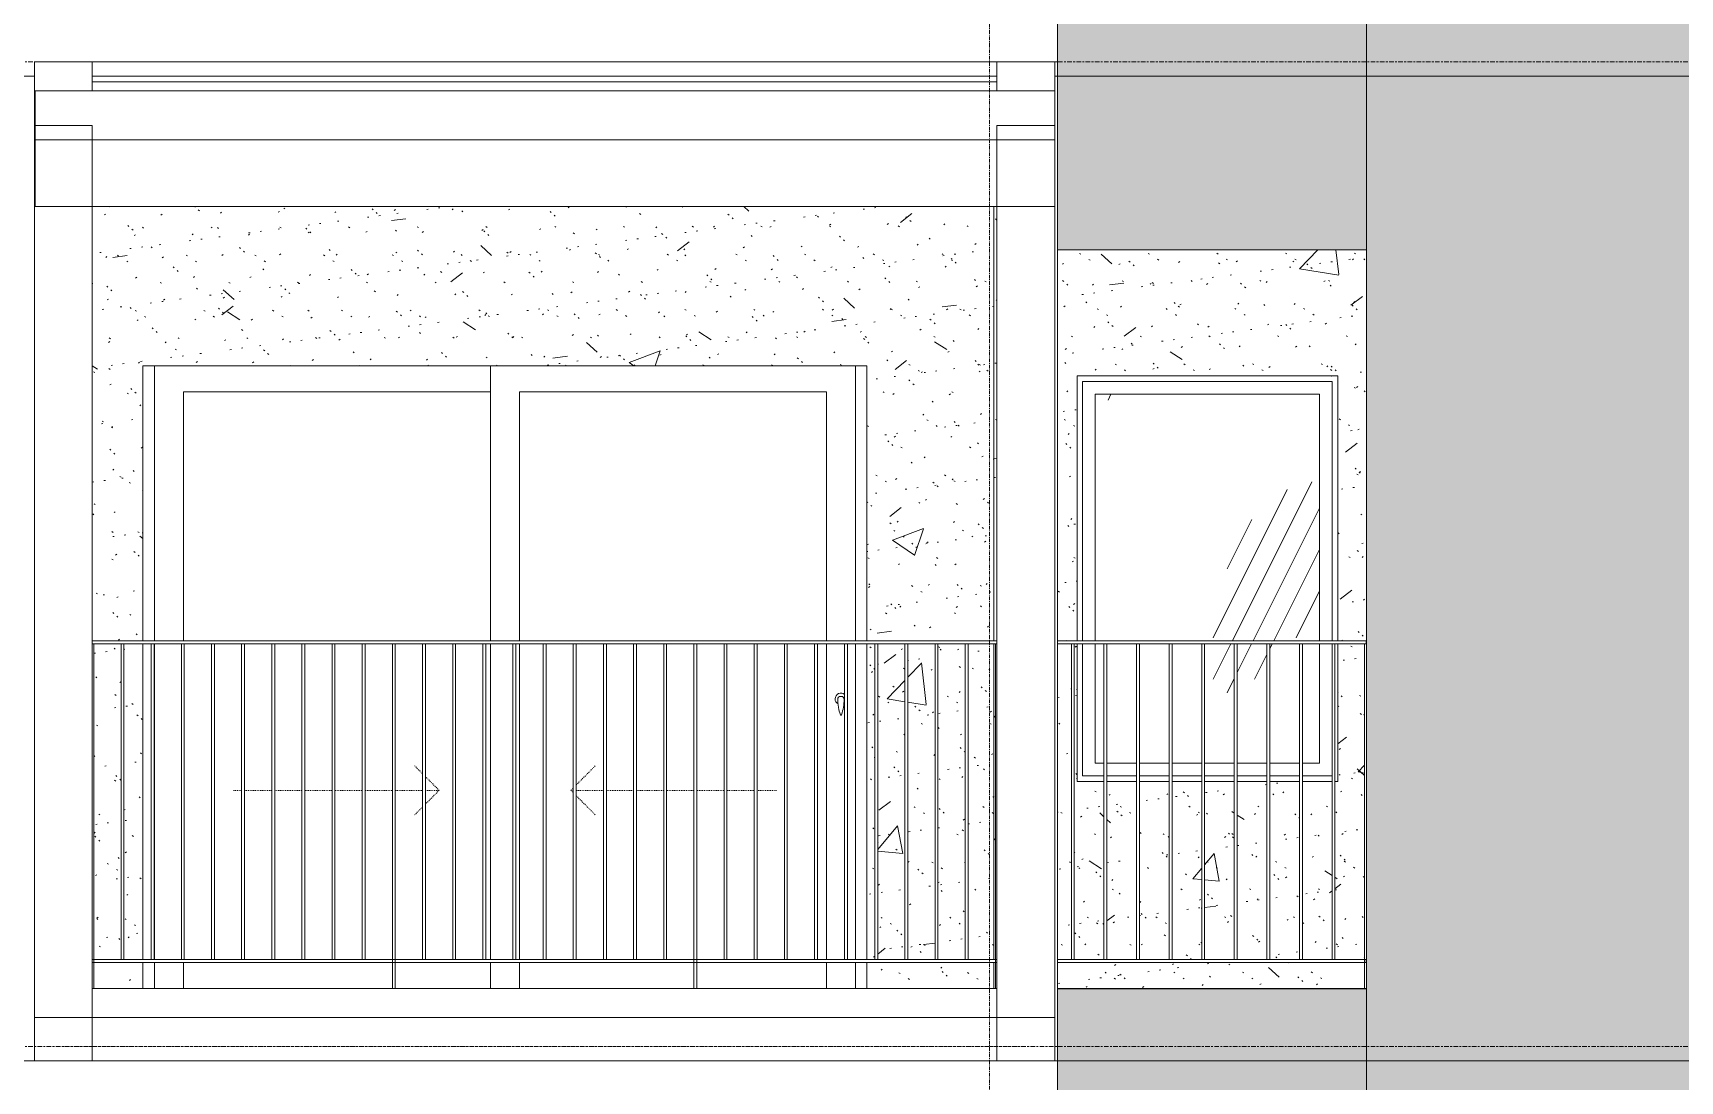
# Model space of a CAD drawing. Header units: millimetres. Extents: x 1240 to 198004, y -7796 to 35300.
# Drawn here: x 131261 to 136948, y 12281 to 15899 of the extents above; entities that cross this region are included whole.
import ezdxf

# ---------------------------------------------------------------- set-up
doc = ezdxf.new("R2010")
doc.units = ezdxf.units.MM
for name, pattern in [('Centre', [31.75, 6.35, -4.7625, 15.875, -4.7625]), ('Dash', [6, 3, -3]), ('Dash 1_8_', [6.35, 3.175, -3.175]), ('Grid Line', [22.225, 12.7, -3.175, 3.175, -3.175])]:
    doc.linetypes.add(name, pattern=pattern)
for name, color, linetype, lineweight in [('0-2', 50, 'Continuous', 5), ('A-AREA', 32, 'Dash 1_8_', 9), ('A-DOOR', 31, 'Continuous', 9), ('A-DOOR-FRAM', 31, 'Continuous', 9), ('A-DOOR-HDLN', 31, 'Dash', 18), ('A-FLOR', 192, 'Continuous', 9), ('A-FLOR-2', 7, 'Continuous', 9), ('A-FLOR-HRAL', 11, 'Continuous', 9), ('A-FLOR-HRAL-1', 253, 'Continuous', 9), ('A-FLOR-LEVL-2', 51, 'Centre', 9), ('A-GLAZ', 151, 'Continuous', 9), ('A-GLAZ-1', 7, 'Continuous', 9), ('A-WALL', 113, 'Continuous', 9), ('A-WALL-2', 7, 'Continuous', 9), ('A-WALL-PATT-2', 9, 'Continuous', 9), ('A-WALL-PATT-3', 111, 'Continuous', 5), ('A-WALL-PATT-4', 111, 'Continuous', 9), ('I-WALL', 2, 'Continuous', 9), ('I-WALL-1', 7, 'Continuous', 9), ('S-BEAM-3', 7, 'Continuous', 9), ('S-COLS', 52, 'Continuous', 9), ('S-GRID-1', 1, 'Grid Line', 9)]:
    doc.layers.add(name, color=color, linetype=linetype, lineweight=lineweight)
pattern_1 = [(50, (0, 0), (1093.104, -95.634), [114.3, -1257.3]), (355, (0, 0), (-211.457, 1146.34), [91.44, -1005.84]), (100.451, (91.1, -8), (881.656, 1050.7), [97.14, -1068.54]), (46.184, (0, 304.8), (1626.475, -252.257), [171.45, -1885.95]), (96.636, (135.5, 283.8), (1424.416, 1484.565), [145.71, -1602.81]), (351.184, (0, 304.8), (1424.43, 1484.55), [137.16, -1508.76]), (21, (152.4, 228.6), (909.686, -613.591), [114.3, -1257.3]), (326, (152.4, 228.6), (370.812, 1105.129), [91.44, -1005.84]), (71.451, (228.2, 177.5), (1280.503, 491.528), [97.14, -1068.54]), (37.5, (0, 0), (18.5313, 507.3303), [50.292, -943.356, 50.292, -970.788, -1009.65]), (37.5, (0, 0), (18.5313, 507.3303), [-2014.728, 50.292, -959.358]), (7.5, (0, 0), (400.9178, 601.0836), [50.292, -531.876, 50.292, -920.496, -384.81]), (7.5, (0, 0), (400.9178, 601.0836), [-1552.956, 50.292, -334.518]), (327.5, (-339.85, 0), (813.5452, -34.3737), [50.292, -330.708, 50.292, -1138.428, -1577.34]), (327.5, (-339.85, 0), (813.5452, -34.3737), [-1569.72, 50.292, -1527.048]), (317.5, (-492.25, 0), (888.7755, 152.56), [50.292, -445.008, 50.292, -739.14, -1120.14]), (317.5, (-492.25, 0), (888.7755, 152.56), [-1284.732, 50.292, -1069.848])]
pattern_2 = [(37.5, (0, 0), (-4.79953, 146.8239), [5.029, -110.795, 5.029, -124.511, -123.825]), (37.5, (0, 0), (-4.79953, 146.8239), [-245.364, 5.029, -118.796]), (7.5, (0, 0), (134.85743, 215.0472), [5.029, -57.455, 5.029, -99.365, -40.005]), (7.5, (0, 0), (134.85743, 215.0472), [-166.878, 5.029, -34.976]), (327.5, (-93.73, 0), (237.29776, 0.4316), [5.029, -33.071, 5.029, -132.131, -179.07]), (327.5, (-93.73, 0), (237.29776, 0.4316), [-175.26, 5.029, -174.041]), (317.5, (-93.73, 0), (229.06706, 66.8792), [5.029, -14.021, 5.029, -84.887, -102.87]), (317.5, (-93.73, 0), (229.06706, 66.8792), [-108.966, 5.029, -97.841])]

# ---------------------------------------------------------------- blocks, each defined once
blk = doc.blocks.new('NCV_TKTC_KET CAU_rvt-2-TKCS_MẶT ĐỨNG NỘI KHU 2')
at = {"layer": 'A-FLOR-2'}
for p, q in [((-65035.3, 15700), (-61511.9, 15700)), ((-61511.9, 15530), (-65035.3, 15530))]:
    blk.add_line(p, q, dxfattribs=at)
at = {"layer": 'S-BEAM-3'}
for p, q in [((-65032.2, 15700), (-65032.2, 15300)), ((-61511.9, 15300), (-65032.2, 15300)), ((-65035.3, 12500), (-64835.3, 12500)), ((-64835.3, 12500), (-61711.9, 12500)), ((-61711.9, 12500), (-61511.9, 12500))]:
    blk.add_line(p, q, dxfattribs=at)
blk = doc.blocks.new('M_Fixed - 900 x 1400-V387-TKCS_MẶT ĐỨNG NỘI KHU 2')
at = {"layer": 'A-GLAZ'}
h = blk.add_hatch(dxfattribs=at)
h.set_pattern_fill('FP_56', color=256, style=0, pattern_type=2)
h.set_pattern_definition([(63.435, (190.5, 95.2), (-766.75, 2300.242), [952.5, -571.5, 952.5, -571.5, -1211.71]), (63.435, (190.5, 95.2), (-766.75, 2300.242), [-3048, 381, -830.71]), (63.435, (142.9, 142.9), (-766.75, 2300.242), [762, -952.5, 571.5, -571.5, -1402.21]), (63.435, (142.9, 142.9), (-766.75, 2300.242), [-2857.5, 666.75, -735.46]), (63.435, (142.9, 285.8), (-766.75, 2300.242), [571.5, -1143, 381, -571.5, -1592.71]), (63.435, (142.9, 285.8), (-766.75, 2300.242), [-2667, 857.25, -735.46]), (63.435, (285.8, 142.9), (-766.75, 2300.242), [571.5, -1143, 476.25, -2068.96]), (63.435, (428.6, 285.8), (-766.75, 2300.242), [285.75, -1428.75, 190.5, -2354.71]), (63.435, (190.5, 523.9), (-766.75, 2300.242), [190.5, -1428.75, 190.5, -762, -1687.96]), (63.435, (190.5, 523.9), (-766.75, 2300.242), [-2571.75, 476.25, -1211.71]), (63.435, (1047.8, 381), (-766.75, 2300.242), [952.5, -1428.75, 1143, -754.51]), (63.435, (1047.8, 238.1), (-766.75, 2300.242), [1333.5, -952.5, 1428.75, -564.01]), (63.435, (1143, 285.8), (-766.75, 2300.242), [1524, -762, 1143, -830.71]), (63.435, (1285.9, 428.6), (-766.75, 2300.242), [952.5, -1333.5, 762, -1211.71]), (63.435, (1143, 714.4), (-766.75, 2300.242), [476.25, -1905, 571.5, -1306.96]), (63.435, (1428.8, 571.5), (-766.75, 2300.242), [381, -1905, 381, -1592.71])])
h.paths.add_polyline_path([(-61004.4, 13378), (-61004.4, 13790), (-61106.9, 13790), (-61106.9, 13378)])
h.paths.add_polyline_path([(-60891.9, 13378), (-60891.9, 13790), (-60994.4, 13790), (-60994.4, 13378)])
h.paths.add_polyline_path([(-60881.9, 13378), (-60779.4, 13378), (-60779.4, 13790), (-60881.9, 13790), (-60881.9, 13662)])
h.paths.add_polyline_path([(-60666.9, 13378), (-60666.9, 13790), (-60769.4, 13790), (-60769.4, 13378)])
h.paths.add_polyline_path([(-61341.9, 13378), (-61341.9, 13790), (-61371.9, 13790), (-61371.9, 13378)])
h.paths.add_polyline_path([(-61331.9, 13378), (-61229.4, 13378), (-61229.4, 13790), (-61331.9, 13790), (-61331.9, 13418)])
h.paths.add_polyline_path([(-60656.9, 13378), (-60597.9, 13378), (-60597.9, 13790), (-60656.9, 13790), (-60656.9, 13437)])
h.paths.add_polyline_path([(-61219.4, 13378), (-61116.9, 13378), (-61116.9, 13790), (-61219.4, 13790), (-61219.4, 13530.5)])
h.paths.add_polyline_path([(-60949.9, 13800), (-60597.9, 13800), (-60597.9, 14652), (-61371.9, 14652), (-61371.9, 13800), (-61019.9, 13800)])
at = {"layer": 'A-GLAZ-1'}
for p, q in [((-61415.9, 13800), (-61415.9, 14696)), ((-61415.9, 14696), (-60553.9, 14696)), ((-60553.9, 14696), (-60553.9, 13800)), ((-61371.9, 13800), (-61371.9, 14652)), ((-61371.9, 14652), (-60597.9, 14652)), ((-60597.9, 14652), (-60597.9, 13800)), ((-61415.9, 13334), (-61415.9, 13790)), ((-61371.9, 13378), (-61371.9, 13790)), ((-60597.9, 13790), (-60597.9, 13378)), ((-61341.9, 13378), (-61371.9, 13378)), ((-61229.4, 13378), (-61331.9, 13378)), ((-61116.9, 13378), (-61219.4, 13378)), ((-61004.4, 13378), (-61106.9, 13378)), ((-60891.9, 13378), (-60994.4, 13378)), ((-60779.4, 13378), (-60881.9, 13378)), ((-60666.9, 13378), (-60769.4, 13378)), ((-60597.9, 13378), (-60656.9, 13378)), ((-61341.9, 13334), (-61415.9, 13334)), ((-61229.4, 13334), (-61331.9, 13334)), ((-61116.9, 13334), (-61219.4, 13334)), ((-61004.4, 13334), (-61106.9, 13334)), ((-60891.9, 13334), (-60994.4, 13334)), ((-60779.4, 13334), (-60881.9, 13334)), ((-60666.9, 13334), (-60769.4, 13334)), ((-60554.4, 13334), (-60656.9, 13334))]:
    blk.add_line(p, q, dxfattribs=at)
blk = doc.blocks.new('Railing - 10mm-901206-TKCS_MẶT ĐỨNG NỘI KHU 2')
at = {"layer": 'A-FLOR-HRAL-1'}
for p, q in [((-60554.4, 5900), (-60554.4, 6990)), ((-60544.4, 5900), (-60544.4, 6990))]:
    blk.add_line(p, q, dxfattribs=at)
blk = doc.blocks.new('Railing - 50 x 10mm-V388-TKCS_MẶT ĐỨNG NỘI KHU 2')
at = {"layer": 'A-FLOR-HRAL-1'}
for p in [(-60441.9, 12600), (-60435.3, 13790)]:
    blk.add_line(p, (-60441.9, 13790), dxfattribs=at)
blk = doc.blocks.new('Railing - Railing-V389-TKCS_MẶT ĐỨNG NỘI KHU 2')
at = {"layer": 'A-FLOR-HRAL-1'}
for p, q in [((-61501.9, 12700), (-60436.9, 12700)), ((-60436.9, 12690), (-61501.9, 12690)), ((-60436.9, 12700), (-60436.9, 12690))]:
    blk.add_line(p, q, dxfattribs=at)
for name, p in [('Railing - 10mm-901206-TKCS_MẶT ĐỨNG NỘI KHU 2', (-900, 6800)), ('Railing - 10mm-901206-TKCS_MẶT ĐỨNG NỘI KHU 2', (-787.5, 6800)), ('Railing - 10mm-901206-TKCS_MẶT ĐỨNG NỘI KHU 2', (-675, 6800)), ('Railing - 10mm-901206-TKCS_MẶT ĐỨNG NỘI KHU 2', (-562.5, 6800)), ('Railing - 10mm-901206-TKCS_MẶT ĐỨNG NỘI KHU 2', (-450, 6800)), ('Railing - 10mm-901206-TKCS_MẶT ĐỨNG NỘI KHU 2', (-337.5, 6800)), ('Railing - 10mm-901206-TKCS_MẶT ĐỨNG NỘI KHU 2', (-225, 6800)), ('Railing - 10mm-901206-TKCS_MẶT ĐỨNG NỘI KHU 2', (-112.5, 6800)), ('Railing - 10mm-901206-TKCS_MẶT ĐỨNG NỘI KHU 2', (0, 6800)), ('Railing - 50 x 10mm-V388-TKCS_MẶT ĐỨNG NỘI KHU 2', (0, 0))]:
    blk.add_blockref(name, p)
blk = doc.blocks.new('Top Rail Type - Top Rail_Internal_-883254-TKCS_MẶT ĐỨNG NỘI KHU 2')
at = {"layer": 'A-FLOR-HRAL-1'}
for p, q in [((-60436.9, 7000), (-61501.9, 7000)), ((-60436.9, 7000), (-60436.9, 6990)), ((-60436.9, 6990), (-61501.9, 6990))]:
    blk.add_line(p, q, dxfattribs=at)
blk = doc.blocks.new('NCV_TKTC_TANG 3 - 4_rvt-3-TKCS_MẶT ĐỨNG NỘI KHU 2')
at = {"layer": 'A-WALL-PATT-2'}
h = blk.add_hatch(dxfattribs=at)
h.set_pattern_fill('FP_40', color=256, style=0, pattern_type=2)
h.set_pattern_definition(pattern_1)
h.paths.add_polyline_path([(-61741.2, 12600), (-61721.9, 12600), (-61721.9, 12690), (-62160.3, 12690), (-62160.3, 12600), (-61927.7, 12600)])
h.paths.add_polyline_path([(-64830.3, 12600), (-64660.3, 12600), (-64660.3, 12690), (-64830.3, 12690)])
h.paths.add_polyline_path([(-64660.3, 12700), (-64660.3, 13790), (-64726.2, 13790), (-64726.2, 12700)])
h.paths.add_polyline_path([(-64736.2, 12700), (-64736.2, 13790), (-64830.3, 13790), (-64830.3, 12700), (-64808.8, 12700)])
h.paths.add_polyline_path([(-61760.7, 12700), (-61721.9, 12700), (-61721.9, 13790), (-61811, 13790), (-61811, 12700)])
h.paths.add_polyline_path([(-62029.3, 12700), (-62029.3, 13790), (-62123.4, 13790), (-62123.4, 12700)])
h.paths.add_polyline_path([(-61821, 12700), (-61821, 13790), (-61915.2, 13790), (-61915.2, 12700)])
h.paths.add_polyline_path([(-61925.2, 12700), (-61925.2, 13790), (-62019.3, 13790), (-62019.3, 12700), (-61927.7, 12700)])
h.paths.add_polyline_path([(-62160.3, 12700), (-62133.4, 12700), (-62133.4, 13790), (-62160.3, 13790), (-62160.3, 13286.7)])
h.paths.add_polyline_path([(-64729.1, 13800), (-64660.3, 13800), (-64660.3, 14750), (-62160.3, 14750), (-62160.3, 13800), (-61721.9, 13800), (-61721.9, 15300), (-64835.3, 15300), (-64835.3, 13800), (-64733.3, 13800)])
h = blk.add_hatch(dxfattribs=at)
h.set_pattern_fill('FP_41', color=256, style=0, pattern_type=2)
h.set_pattern_definition(pattern_2)
h.paths.add_polyline_path([(-61741.2, 12600), (-61721.9, 12600), (-61721.9, 12690), (-62160.3, 12690), (-62160.3, 12600), (-61927.7, 12600)])
h.paths.add_polyline_path([(-64830.3, 12600), (-64660.3, 12600), (-64660.3, 12690), (-64830.3, 12690)])
h.paths.add_polyline_path([(-64660.3, 12700), (-64660.3, 13790), (-64726.2, 13790), (-64726.2, 12700)])
h.paths.add_polyline_path([(-64736.2, 12700), (-64736.2, 13790), (-64830.3, 13790), (-64830.3, 12700), (-64808.8, 12700)])
h.paths.add_polyline_path([(-61760.7, 12700), (-61721.9, 12700), (-61721.9, 13790), (-61811, 13790), (-61811, 12700)])
h.paths.add_polyline_path([(-62029.3, 12700), (-62029.3, 13790), (-62123.4, 13790), (-62123.4, 12700)])
h.paths.add_polyline_path([(-61821, 12700), (-61821, 13790), (-61915.2, 13790), (-61915.2, 12700)])
h.paths.add_polyline_path([(-61925.2, 12700), (-61925.2, 13790), (-62019.3, 13790), (-62019.3, 12700), (-61927.7, 12700)])
h.paths.add_polyline_path([(-62160.3, 12700), (-62133.4, 12700), (-62133.4, 13790), (-62160.3, 13790), (-62160.3, 13286.7)])
h.paths.add_polyline_path([(-64729.1, 13800), (-64660.3, 13800), (-64660.3, 14750), (-62160.3, 14750), (-62160.3, 13800), (-61721.9, 13800), (-61721.9, 15300), (-64835.3, 15300), (-64835.3, 13800), (-64733.3, 13800)])
h = blk.add_hatch(dxfattribs=at)
h.set_pattern_fill('FP_38', color=256, style=0, pattern_type=2)
h.set_pattern_definition(pattern_1)
h.paths.add_polyline_path([(-61716.9, 12600), (-61716.9, 12690), (-61721.9, 12690), (-61721.8, 12600)])
h.paths.add_polyline_path([(-61721.4, 12700), (-61716.9, 12700), (-61717.8, 13790), (-61721.9, 13790), (-61721.9, 12700)])
h.paths.add_polyline_path([(-61711.9, 13800), (-61712.9, 15300), (-61721.9, 15300), (-61721.9, 13800), (-61717.8, 13800)])
h = blk.add_hatch(dxfattribs=at)
h.set_pattern_fill('FP_39', color=256, style=0, pattern_type=2)
h.set_pattern_definition(pattern_2)
h.paths.add_polyline_path([(-61716.9, 12600), (-61716.9, 12690), (-61721.9, 12690), (-61721.8, 12600)])
h.paths.add_polyline_path([(-61721.4, 12700), (-61716.9, 12700), (-61717.8, 13790), (-61721.9, 13790), (-61721.9, 12700)])
h.paths.add_polyline_path([(-61711.9, 13800), (-61712.9, 15300), (-61721.9, 15300), (-61721.9, 13800), (-61717.8, 13800)])
h = blk.add_hatch(dxfattribs=at)
h.set_pattern_fill('FP_38', color=256, style=0, pattern_type=2)
h.set_pattern_definition(pattern_1)
h.paths.add_polyline_path([(-61344, 12600), (-60441.9, 12600), (-60441.9, 12690), (-61501.9, 12690), (-61501.9, 12600)])
h.paths.add_polyline_path([(-60779.4, 12700), (-60779.4, 13315), (-60881.9, 13315), (-60881.9, 12700)])
h.paths.add_polyline_path([(-60666.9, 12700), (-60666.9, 13315), (-60769.4, 13315), (-60769.4, 12700)])
h.paths.add_polyline_path([(-60656.9, 12700), (-60554.4, 12700), (-60554.4, 13315), (-60656.9, 13315), (-60656.9, 13207.2)])
h.paths.add_polyline_path([(-61106.9, 12700), (-61004.4, 12700), (-61004.4, 13315), (-61106.9, 13315), (-61106.9, 12809.5)])
h.paths.add_polyline_path([(-61116.9, 12700), (-61116.9, 13315), (-61219.4, 13315), (-61219.4, 12700)])
h.paths.add_polyline_path([(-60891.9, 12700), (-60891.9, 13315), (-60994.4, 13315), (-60994.4, 12700)])
h.paths.add_polyline_path([(-61501.9, 12700), (-61454.4, 12700), (-61454.4, 13790), (-61501.9, 13790), (-61501.9, 12978.2)])
h.paths.add_polyline_path([(-61444.4, 12700), (-61341.9, 12700), (-61341.9, 13315), (-61434.9, 13315), (-61434.9, 13790), (-61444.4, 13790), (-61444.4, 13267.1)])
h.paths.add_polyline_path([(-61230.9, 12700), (-61229.4, 12701.3), (-61229.4, 13315), (-61331.9, 13315), (-61331.9, 12700)])
h.paths.add_polyline_path([(-60441.9, 12700), (-60441.9, 13790), (-60534.9, 13790), (-60534.9, 13315), (-60544.4, 13315), (-60544.4, 12700)])
h.paths.add_polyline_path([(-60436.9, 13790), (-60435.3, 13790), (-60435.3, 15150), (-61501.9, 15150), (-61501.9, 13800), (-61434.9, 13800), (-61434.9, 14715), (-60534.9, 14714.4), (-60534.9, 13800), (-60436.9, 13800)])
h = blk.add_hatch(dxfattribs=at)
h.set_pattern_fill('FP_39', color=256, style=0, pattern_type=2)
h.set_pattern_definition(pattern_2)
h.paths.add_polyline_path([(-61344, 12600), (-60441.9, 12600), (-60441.9, 12690), (-61501.9, 12690), (-61501.9, 12600)])
h.paths.add_polyline_path([(-60779.4, 12700), (-60779.4, 13315), (-60881.9, 13315), (-60881.9, 12700)])
h.paths.add_polyline_path([(-60666.9, 12700), (-60666.9, 13315), (-60769.4, 13315), (-60769.4, 12700)])
h.paths.add_polyline_path([(-60656.9, 12700), (-60554.4, 12700), (-60554.4, 13315), (-60656.9, 13315), (-60656.9, 13207.2)])
h.paths.add_polyline_path([(-61106.9, 12700), (-61004.4, 12700), (-61004.4, 13315), (-61106.9, 13315), (-61106.9, 12809.5)])
h.paths.add_polyline_path([(-61116.9, 12700), (-61116.9, 13315), (-61219.4, 13315), (-61219.4, 12700)])
h.paths.add_polyline_path([(-60891.9, 12700), (-60891.9, 13315), (-60994.4, 13315), (-60994.4, 12700)])
h.paths.add_polyline_path([(-61501.9, 12700), (-61454.4, 12700), (-61454.4, 13790), (-61501.9, 13790), (-61501.9, 12978.2)])
h.paths.add_polyline_path([(-61444.4, 12700), (-61341.9, 12700), (-61341.9, 13315), (-61434.9, 13315), (-61434.9, 13790), (-61444.4, 13790), (-61444.4, 13267.1)])
h.paths.add_polyline_path([(-61230.9, 12700), (-61229.4, 12701.3), (-61229.4, 13315), (-61331.9, 13315), (-61331.9, 12700)])
h.paths.add_polyline_path([(-60441.9, 12700), (-60441.9, 13790), (-60534.9, 13790), (-60534.9, 13315), (-60544.4, 13315), (-60544.4, 12700)])
h.paths.add_polyline_path([(-60436.9, 13790), (-60435.3, 13790), (-60435.3, 15150), (-61501.9, 15150), (-61501.9, 13800), (-61434.9, 13800), (-61434.9, 14715), (-60534.9, 14714.4), (-60534.9, 13800), (-60436.9, 13800)])
at = {"layer": 'A-WALL-2'}
blk.add_line((-60437.3, 12600), (-61501.9, 12600), dxfattribs=at)
at = {"layer": 'I-WALL-1'}
for p, q in [((-61721.9, 13800), (-61721.9, 15300)), ((-64660.3, 13800), (-64660.3, 14750)), ((-64660.3, 14750), (-62160.3, 14750)), ((-62160.3, 14750), (-62160.3, 13800)), ((-61434.9, 13800), (-61434.9, 14715)), ((-61434.9, 14715), (-60534.9, 14715)), ((-60534.9, 14715), (-60534.9, 13800)), ((-64660.3, 12700), (-64660.3, 13790)), ((-62160.3, 13790), (-62160.3, 12700)), ((-61721.9, 12700), (-61721.9, 13790)), ((-61434.9, 13315), (-61434.9, 13790)), ((-60534.9, 13790), (-60534.9, 13315)), ((-61341.9, 13315), (-61434.9, 13315)), ((-61229.4, 13315), (-61331.9, 13315)), ((-61116.9, 13315), (-61219.4, 13315)), ((-61004.4, 13315), (-61106.9, 13315)), ((-60891.9, 13315), (-60994.4, 13315)), ((-60779.4, 13315), (-60881.9, 13315)), ((-60666.9, 13315), (-60769.4, 13315)), ((-60554.4, 13315), (-60656.9, 13315)), ((-60534.9, 13315), (-60544.4, 13315)), ((-64660.3, 12600), (-64660.3, 12690)), ((-62160.3, 12690), (-62160.3, 12600)), ((-61721.9, 12600), (-61721.9, 12690))]:
    blk.add_line(p, q, dxfattribs=at)
at = {"layer": 'A-FLOR-HRAL'}
for name, p in [('Top Rail Type - Top Rail_Internal_-883254-TKCS_MẶT ĐỨNG NỘI KHU 2', (0, 6800)), ('Railing - Railing-V389-TKCS_MẶT ĐỨNG NỘI KHU 2', (0, 0))]:
    blk.add_blockref(name, p, dxfattribs=at)
at = {"layer": 'A-GLAZ'}
blk.add_blockref('M_Fixed - 900 x 1400-V387-TKCS_MẶT ĐỨNG NỘI KHU 2', (0, 0), dxfattribs=at)
blk = doc.blocks.new('DEG_02-DEG_03 - DEG_02-2500x2400mm-CỬA ĐI 02 CÁNH TRƯỢT-V466-TKCS_MẶT ĐỨNG NỘI KHU 2')
at = {"layer": 'A-DOOR'}
for p, q in [((-63460.3, 13800), (-63460.3, 14750)), ((-62200.3, 14750), (-62200.3, 13800)), ((-64520.3, 14660), (-64520.3, 13800)), ((-64520.3, 14660), (-63460.3, 14660)), ((-63360.3, 14660), (-63360.3, 13800)), ((-63360.3, 14660), (-62300.3, 14660)), ((-62300.3, 13800), (-62300.3, 14660)), ((-63460.3, 12700), (-63460.3, 13790)), ((-63360.3, 13790), (-63360.3, 12700)), ((-62300.3, 12700), (-62300.3, 13790)), ((-62200.3, 13790), (-62200.3, 12700)), ((-64520.3, 12690), (-64520.3, 12600)), ((-63460.3, 12600), (-63460.3, 12690)), ((-63360.3, 12690), (-63360.3, 12600)), ((-62300.3, 12600), (-62300.3, 12690)), ((-62200.3, 12690), (-62200.3, 12600))]:
    blk.add_line(p, q, dxfattribs=at)
at = {"layer": 'A-DOOR', "flags": 128}
blk.add_lwpolyline([(-62248.8, 13608.7), (-62248.8, 13608.7), (-62248.8, 13608.7), (-62248.8, 13608.7), (-62248.8, 13608.7), (-62248.9, 13608.7), (-62248.9, 13608.7), (-62248.9, 13608.7), (-62248.9, 13608.7), (-62248.9, 13608.7), (-62249, 13608.7), (-62249, 13608.7), (-62249, 13608.7), (-62249, 13608.7), (-62249.1, 13608.7), (-62249.1, 13608.7), (-62249.1, 13608.7), (-62249.2, 13608.7), (-62249.2, 13608.7), (-62249.3, 13608.7), (-62249.3, 13608.7), (-62249.4, 13608.7), (-62249.4, 13608.7), (-62249.5, 13608.7), (-62249.5, 13608.7), (-62249.6, 13608.7), (-62249.6, 13608.7), (-62249.7, 13608.7), (-62249.7, 13608.7), (-62249.8, 13608.7), (-62249.8, 13608.7), (-62249.9, 13608.7), (-62249.9, 13608.7), (-62250, 13608.7), (-62250.1, 13608.7), (-62250.1, 13608.7), (-62250.2, 13608.7), (-62250.2, 13608.7), (-62250.3, 13608.7), (-62250.4, 13608.7), (-62250.4, 13608.7), (-62250.5, 13608.7), (-62250.5, 13608.7), (-62250.6, 13608.7), (-62250.7, 13608.7), (-62250.7, 13608.7), (-62250.8, 13608.7), (-62250.8, 13608.7), (-62250.9, 13608.7), (-62250.9, 13608.7), (-62251, 13608.7), (-62251, 13608.7), (-62251.1, 13608.7), (-62251.1, 13608.7), (-62251.2, 13608.7), (-62251.2, 13608.7), (-62251.3, 13608.7), (-62251.3, 13608.7), (-62251.4, 13608.7), (-62251.4, 13608.7), (-62251.5, 13608.7), (-62251.5, 13608.7), (-62251.5, 13608.7), (-62251.6, 13608.7), (-62251.6, 13608.7), (-62251.6, 13608.7), (-62251.7, 13608.7), (-62251.7, 13608.7), (-62251.7, 13608.7), (-62251.7, 13608.7), (-62251.7, 13608.7), (-62251.8, 13608.7), (-62251.8, 13608.7), (-62251.8, 13608.7), (-62251.8, 13608.7), (-62251.8, 13608.7), (-62251.8, 13608.7)], dxfattribs=at)
at = {"layer": 'A-DOOR'}
for centre, radius, start, end in [((-62250.3, 13600), 20, 49.817, 180), ((-62250.3, 13600), 20, 180, 240), ((-62251.8, 13599.2), 9.45, 90, 180), ((-62096.5, 13599.2), 164.8, 180, 189.567), ((-62248.8, 13599.2), 9.45, 0, 90), ((-62404.1, 13599.2), 164.8, 340.866, 0), ((-62096.5, 13599.2), 164.8, 190.1657, 199.134), ((-62249.9, 13546), 2.34, 199.134, 261.031), ((-62250.7, 13546), 2.34, 278.969, 340.866), ((-62250.3, 13600), 20, 300, 310.183)]:
    blk.add_arc(centre, radius, start, end, dxfattribs=at)
at = {"layer": 'A-DOOR-FRAM'}
for p, q in [((-64620.3, 13800), (-64620.3, 14750)), ((-62200.3, 13800), (-62200.3, 14750)), ((-64620.3, 12700), (-64620.3, 13790)), ((-62200.3, 12700), (-62200.3, 13790)), ((-64620.3, 12600), (-64620.3, 12690)), ((-62200.3, 12600), (-62200.3, 12690))]:
    blk.add_line(p, q, dxfattribs=at)
at = {"layer": 'A-DOOR-HDLN'}
for p, q in [((-63695.1, 13341.7), (-63722.4, 13369.1)), ((-63164.5, 13302.8), (-63098.2, 13369.1)), ((-63637.6, 13284.2), (-63685.1, 13331.7)), ((-64347.6, 13284.2), (-64319.7, 13284.2)), ((-64309.7, 13284.2), (-64215.6, 13284.2)), ((-64205.6, 13284.2), (-64111.5, 13284.2)), ((-64101.5, 13284.2), (-64007.4, 13284.2)), ((-63997.4, 13284.2), (-63903.3, 13284.2)), ((-63893.3, 13284.2), (-63799.2, 13284.2)), ((-63789.2, 13284.2), (-63695.1, 13284.2)), ((-63637.6, 13284.2), (-63685.1, 13236.7)), ((-63685.1, 13284.2), (-63637.6, 13284.2)), ((-63183.1, 13284.2), (-63174.5, 13292.8)), ((-63183.1, 13284.2), (-63174.5, 13275.7)), ((-63174.5, 13284.2), (-63183.1, 13284.2)), ((-63070.4, 13284.2), (-63164.5, 13284.2)), ((-63164.5, 13265.7), (-63098.2, 13199.4)), ((-62966.3, 13284.2), (-63060.4, 13284.2)), ((-62862.2, 13284.2), (-62956.3, 13284.2)), ((-62758.1, 13284.2), (-62852.2, 13284.2)), ((-62653.9, 13284.2), (-62748.1, 13284.2)), ((-62549.8, 13284.2), (-62643.9, 13284.2)), ((-62473.1, 13284.2), (-62539.8, 13284.2)), ((-63695.1, 13226.7), (-63722.4, 13199.4))]:
    blk.add_line(p, q, dxfattribs=at)
blk = doc.blocks.new('Railing - 10mm-1251313-TKCS_MẶT ĐỨNG NỘI KHU 2')
at = {"layer": 'A-FLOR-HRAL'}
for p, q in [((-61821, 6990), (-61821, 5900)), ((-61811, 5900), (-61811, 6990))]:
    blk.add_line(p, q, dxfattribs=at)
blk = doc.blocks.new('Railing - 50 x 10mm-1251315-TKCS_MẶT ĐỨNG NỘI KHU 2')
at = {"layer": 'A-FLOR-HRAL'}
for p, q in [((-62758.1, 6990), (-62758.1, 5800)), ((-62758.1, 6990), (-62748.1, 6990)), ((-62748.1, 5800), (-62748.1, 6990))]:
    blk.add_line(p, q, dxfattribs=at)
blk = doc.blocks.new('Railing - 50 x 10mm-1251311-TKCS_MẶT ĐỨNG NỘI KHU 2')
at = {"layer": 'A-FLOR-HRAL'}
for q in [(-61716.9, 5800), (-61711.9, 6990)]:
    blk.add_line((-61716.9, 6990), q, dxfattribs=at)
blk = doc.blocks.new('Railing - 50 x 10mm-V307-TKCS_MẶT ĐỨNG NỘI KHU 2')
at = {"layer": 'A-FLOR-HRAL'}
for p in [(-64835.3, 6990), (-64830.3, 5800)]:
    blk.add_line(p, (-64830.3, 6990), dxfattribs=at)
blk = doc.blocks.new('Railing - Railing-3817514-TKCS_MẶT ĐỨNG NỘI KHU 2')
at = {"layer": 'A-FLOR-HRAL'}
for p, q in [((-64835.3, 12700), (-61711.9, 12700)), ((-64835.3, 12690), (-61711.9, 12690))]:
    blk.add_line(p, q, dxfattribs=at)
for name, p in [('Railing - 50 x 10mm-V307-TKCS_MẶT ĐỨNG NỘI KHU 2', (0, 6800)), ('Railing - 10mm-1251313-TKCS_MẶT ĐỨNG NỘI KHU 2', (-2915.1, 6800)), ('Railing - 10mm-1251313-TKCS_MẶT ĐỨNG NỘI KHU 2', (-2811, 6800)), ('Railing - 10mm-1251313-TKCS_MẶT ĐỨNG NỘI KHU 2', (-2706.9, 6800)), ('Railing - 10mm-1251313-TKCS_MẶT ĐỨNG NỘI KHU 2', (-2602.8, 6800)), ('Railing - 10mm-1251313-TKCS_MẶT ĐỨNG NỘI KHU 2', (-2498.7, 6800)), ('Railing - 10mm-1251313-TKCS_MẶT ĐỨNG NỘI KHU 2', (-2394.6, 6800)), ('Railing - 10mm-1251313-TKCS_MẶT ĐỨNG NỘI KHU 2', (-2290.5, 6800)), ('Railing - 10mm-1251313-TKCS_MẶT ĐỨNG NỘI KHU 2', (-2186.4, 6800)), ('Railing - 10mm-1251313-TKCS_MẶT ĐỨNG NỘI KHU 2', (-2082.2, 6800)), ('Railing - 50 x 10mm-1251315-TKCS_MẶT ĐỨNG NỘI KHU 2', (-1041.1, 6800)), ('Railing - 10mm-1251313-TKCS_MẶT ĐỨNG NỘI KHU 2', (-1874, 6800)), ('Railing - 10mm-1251313-TKCS_MẶT ĐỨNG NỘI KHU 2', (-1769.9, 6800)), ('Railing - 10mm-1251313-TKCS_MẶT ĐỨNG NỘI KHU 2', (-1665.8, 6800)), ('Railing - 10mm-1251313-TKCS_MẶT ĐỨNG NỘI KHU 2', (-1561.7, 6800)), ('Railing - 10mm-1251313-TKCS_MẶT ĐỨNG NỘI KHU 2', (-1457.6, 6800)), ('Railing - 10mm-1251313-TKCS_MẶT ĐỨNG NỘI KHU 2', (-1353.5, 6800)), ('Railing - 10mm-1251313-TKCS_MẶT ĐỨNG NỘI KHU 2', (-1249.3, 6800)), ('Railing - 10mm-1251313-TKCS_MẶT ĐỨNG NỘI KHU 2', (-1145.2, 6800)), ('Railing - 10mm-1251313-TKCS_MẶT ĐỨNG NỘI KHU 2', (-1041.1, 6800)), ('Railing - 50 x 10mm-1251315-TKCS_MẶT ĐỨNG NỘI KHU 2', (0, 6800)), ('Railing - 10mm-1251313-TKCS_MẶT ĐỨNG NỘI KHU 2', (-832.9, 6800)), ('Railing - 10mm-1251313-TKCS_MẶT ĐỨNG NỘI KHU 2', (-728.8, 6800)), ('Railing - 10mm-1251313-TKCS_MẶT ĐỨNG NỘI KHU 2', (-624.7, 6800)), ('Railing - 10mm-1251313-TKCS_MẶT ĐỨNG NỘI KHU 2', (-520.6, 6800)), ('Railing - 10mm-1251313-TKCS_MẶT ĐỨNG NỘI KHU 2', (-416.4, 6800)), ('Railing - 10mm-1251313-TKCS_MẶT ĐỨNG NỘI KHU 2', (-312.3, 6800)), ('Railing - 10mm-1251313-TKCS_MẶT ĐỨNG NỘI KHU 2', (-208.2, 6800)), ('Railing - 10mm-1251313-TKCS_MẶT ĐỨNG NỘI KHU 2', (-104.1, 6800)), ('Railing - 10mm-1251313-TKCS_MẶT ĐỨNG NỘI KHU 2', (0, 6800)), ('Railing - 50 x 10mm-1251311-TKCS_MẶT ĐỨNG NỘI KHU 2', (0, 6800))]:
    blk.add_blockref(name, p)
blk = doc.blocks.new('Top Rail Type - Top Rail_Internal_-3817515-TKCS_MẶT ĐỨNG NỘI KHU 2')
at = {"layer": 'A-FLOR-HRAL'}
for p, q in [((-61711.9, 13800), (-64835.3, 13800)), ((-61711.9, 13790), (-64835.3, 13790))]:
    blk.add_line(p, q, dxfattribs=at)

msp = doc.modelspace()

# ---------------------------------------------------------------- hatches: boundary and pattern name
at = {"layer": 'A-WALL-PATT-3'}
h = msp.add_hatch(color=256, dxfattribs=at)
h.paths.add_polyline_path([(136932.5, 15750), (139455.8, 15750), (139455.8, 19150), (135865.8, 19150), (135865.8, 15750)])
h.paths.add_polyline_path([(137106.7, 16714.4), (137065.8, 16714.4), (137065.8, 18114.4), (138465.8, 18114.4), (138465.8, 16714.4), (138212.1, 16714.4)])
h = msp.add_hatch(color=256, dxfattribs=at)
h.paths.add_polyline_path([(138212.1, 12350), (139455.8, 12350), (139455.8, 15750), (135865.8, 15750), (135865.8, 12350), (137106.7, 12350)])
h.paths.add_polyline_path([(138212.1, 13314.4), (137065.8, 13314.4), (137065.8, 14714.4), (138465.8, 14714.4), (138465.8, 13314.4), (138424.9, 13314.4)])
h = msp.add_hatch(color=256, dxfattribs=at)
h.paths.add_polyline_path([(139455.8, 8950), (139455.8, 12350), (135865.8, 12350), (135865.8, 8950), (136932.5, 8950)])
h.paths.add_polyline_path([(138465.8, 9914.4), (137065.8, 9914.4), (137065.8, 11314.4), (138465.8, 11314.4), (138465.8, 9933.5)])
at = {"layer": 'A-WALL-PATT-4'}
for points in [[(135653, 15750), (135865.8, 15750), (135865.8, 15998.5), (134799.2, 15998.5), (134799.2, 15750), (135013.2, 15750)], [(135865.8, 15150), (135865.8, 15750), (134799.2, 15750), (134799.2, 15150), (135653, 15150)], [(134799.2, 12350), (135865.8, 12350), (135865.8, 12598.5), (134799.2, 12598.5)], [(135865.8, 11750), (135865.8, 12350), (134799.2, 12350), (134799.2, 11750), (135653, 11750)]]:
    msp.add_hatch(color=256, dxfattribs=at).paths.add_polyline_path(points)

# ---------------------------------------------------------------- linework, layer by layer
at = {"layer": 'A-AREA'}
msp.add_line((134689.2, 12400), (131365.8, 12400), dxfattribs=at)
at = {"layer": 'A-FLOR'}
msp.add_line((134589.2, 15730), (131465.8, 15730), dxfattribs=at)
at = {"layer": 'A-FLOR-LEVL-2'}
for p, q in [((104944.5, 15800), (194512.3, 15800)), ((104944.5, 12400), (194512.3, 12400))]:
    msp.add_line(p, q, dxfattribs=at)
at = {"layer": 'A-WALL'}
for p, q in [((135865.8, 29350), (135865.8, 5798.5)), ((134799.2, 22550), (134799.2, 4700)), ((131265.8, 15800), (134789.2, 15800)), ((131265.8, 15800), (131265.8, 12350)), ((134789.2, 12350), (134789.2, 15800)), ((127665.8, 15750), (131265.8, 15750)), ((131465.8, 15750), (134589.2, 15750)), ((134799.2, 15750), (134789.2, 15750)), ((135865.8, 15750), (139465.8, 15750)), ((139455.8, 15750), (135865.8, 15750)), ((134589.2, 12600), (131465.8, 12600)), ((127665.8, 12350), (134789.2, 12350)), ((134789.2, 12350), (134799.2, 12350)), ((139455.8, 12350), (135865.8, 12350)), ((135865.8, 12350), (142999.1, 12350))]:
    msp.add_line(p, q, dxfattribs=at)
at = {"layer": 'I-WALL'}
for p, q in [((134799.2, 15750), (135865.8, 15750)), ((134799.2, 15150), (135865.8, 15150)), ((135865.8, 12598.5), (134799.2, 12598.5)), ((135865.8, 12350), (134799.2, 12350))]:
    msp.add_line(p, q, dxfattribs=at)
at = {"layer": 'S-COLS'}
for p, q in [((131465.8, 15800), (131465.8, 15700)), ((134589.2, 15700), (134589.2, 15800)), ((131465.8, 15700), (131265.8, 15700)), ((134789.2, 15700), (134589.2, 15700)), ((131465.8, 15580), (131265.8, 15580)), ((131465.8, 15580), (131465.8, 12350)), ((134589.2, 12350), (134589.2, 15580)), ((134789.2, 15580), (134589.2, 15580))]:
    msp.add_line(p, q, dxfattribs=at)
at = {"layer": 'S-GRID-1'}
msp.add_line((134564.2, 5.5), (134564.2, 30542.5), dxfattribs=at)

# ---------------------------------------------------------------- block references
at = {"layer": '0-2'}
for name in ['NCV_TKTC_KET CAU_rvt-2-TKCS_MẶT ĐỨNG NỘI KHU 2', 'NCV_TKTC_TANG 3 - 4_rvt-3-TKCS_MẶT ĐỨNG NỘI KHU 2']:
    msp.add_blockref(name, (196301.1, 0), dxfattribs=at)
at = {"layer": 'A-DOOR'}
msp.add_blockref('DEG_02-DEG_03 - DEG_02-2500x2400mm-CỬA ĐI 02 CÁNH TRƯỢT-V466-TKCS_MẶT ĐỨNG NỘI KHU 2', (196301.1, 0), dxfattribs=at)
at = {"layer": 'A-FLOR-HRAL'}
for name in ['Top Rail Type - Top Rail_Internal_-3817515-TKCS_MẶT ĐỨNG NỘI KHU 2', 'Railing - Railing-3817514-TKCS_MẶT ĐỨNG NỘI KHU 2']:
    msp.add_blockref(name, (196301.1, 0), dxfattribs=at)

doc.saveas('drawing.dxf')
